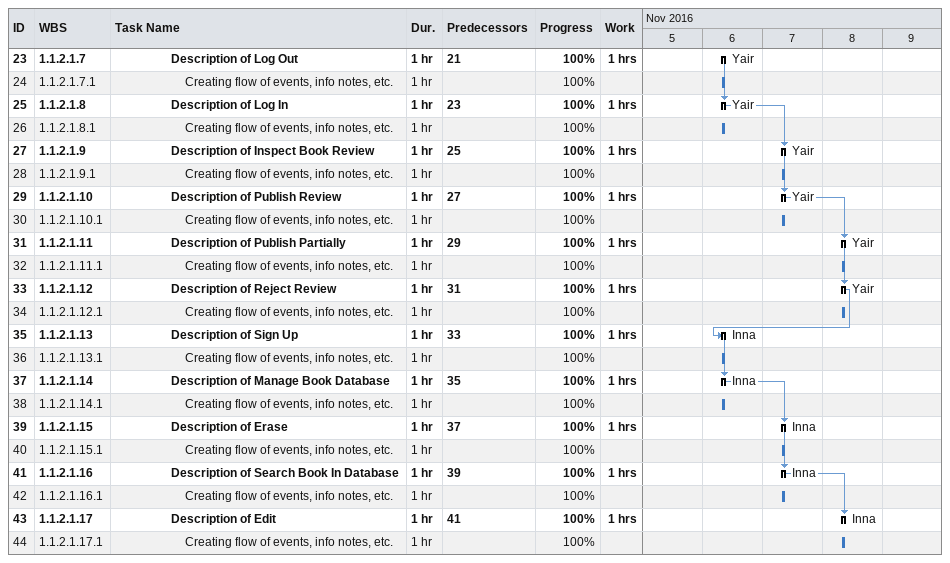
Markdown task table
| ID | WBS | Task | Duration | Start | Finish | Predecessors | Resources | % complete | Work (h) |
|---|---|---|---|---|---|---|---|---|---|
| 23 | 1.1.2.1.7 | **Description of Log Out** | 1h | 2016-11-06 | 2016-11-06 | 21 | Yair | 100 | 1 |
| 24 | 1.1.2.1.7.1 | Creating flow of events, info notes, etc. | 1h | 2016-11-06 | 2016-11-06 |  |  | 100 |  |
| 25 | 1.1.2.1.8 | **Description of Log In** | 1h | 2016-11-06 | 2016-11-06 | 23 | Yair | 100 | 1 |
| 26 | 1.1.2.1.8.1 | Creating flow of events, info notes, etc. | 1h | 2016-11-06 | 2016-11-06 |  |  | 100 |  |
| 27 | 1.1.2.1.9 | **Description of Inspect Book Review** | 1h | 2016-11-07 | 2016-11-07 | 25 | Yair | 100 | 1 |
| 28 | 1.1.2.1.9.1 | Creating flow of events, info notes, etc. | 1h | 2016-11-07 | 2016-11-07 |  |  | 100 |  |
| 29 | 1.1.2.1.10 | **Description of Publish Review** | 1h | 2016-11-07 | 2016-11-07 | 27 | Yair | 100 | 1 |
| 30 | 1.1.2.1.10.1 | Creating flow of events, info notes, etc. | 1h | 2016-11-07 | 2016-11-07 |  |  | 100 |  |
| 31 | 1.1.2.1.11 | **Description of Publish Partially** | 1h | 2016-11-08 | 2016-11-08 | 29 | Yair | 100 | 1 |
| 32 | 1.1.2.1.11.1 | Creating flow of events, info notes, etc. | 1h | 2016-11-08 | 2016-11-08 |  |  | 100 |  |
| 33 | 1.1.2.1.12 | **Description of Reject Review** | 1h | 2016-11-08 | 2016-11-08 | 31 | Yair | 100 | 1 |
| 34 | 1.1.2.1.12.1 | Creating flow of events, info notes, etc. | 1h | 2016-11-08 | 2016-11-08 |  |  | 100 |  |
| 35 | 1.1.2.1.13 | **Description of Sign Up** | 1h | 2016-11-06 | 2016-11-06 | 33 | Inna | 100 | 1 |
| 36 | 1.1.2.1.13.1 | Creating flow of events, info notes, etc. | 1h | 2016-11-06 | 2016-11-06 |  |  | 100 |  |
| 37 | 1.1.2.1.14 | **Description of Manage Book Database** | 1h | 2016-11-06 | 2016-11-06 | 35 | Inna | 100 | 1 |
| 38 | 1.1.2.1.14.1 | Creating flow of events, info notes, etc. | 1h | 2016-11-06 | 2016-11-06 |  |  | 100 |  |
| 39 | 1.1.2.1.15 | **Description of Erase** | 1h | 2016-11-07 | 2016-11-07 | 37 | Inna | 100 | 1 |
| 40 | 1.1.2.1.15.1 | Creating flow of events, info notes, etc. | 1h | 2016-11-07 | 2016-11-07 |  |  | 100 |  |
| 41 | 1.1.2.1.16 | **Description of Search Book In Database** | 1h | 2016-11-07 | 2016-11-07 | 39 | Inna | 100 | 1 |
| 42 | 1.1.2.1.16.1 | Creating flow of events, info notes, etc. | 1h | 2016-11-07 | 2016-11-07 |  |  | 100 |  |
| 43 | 1.1.2.1.17 | **Description of Edit** | 1h | 2016-11-08 | 2016-11-08 | 41 | Inna | 100 | 1 |
| 44 | 1.1.2.1.17.1 | Creating flow of events, info notes, etc. | 1h | 2016-11-08 | 2016-11-08 |  |  | 100 |  |
